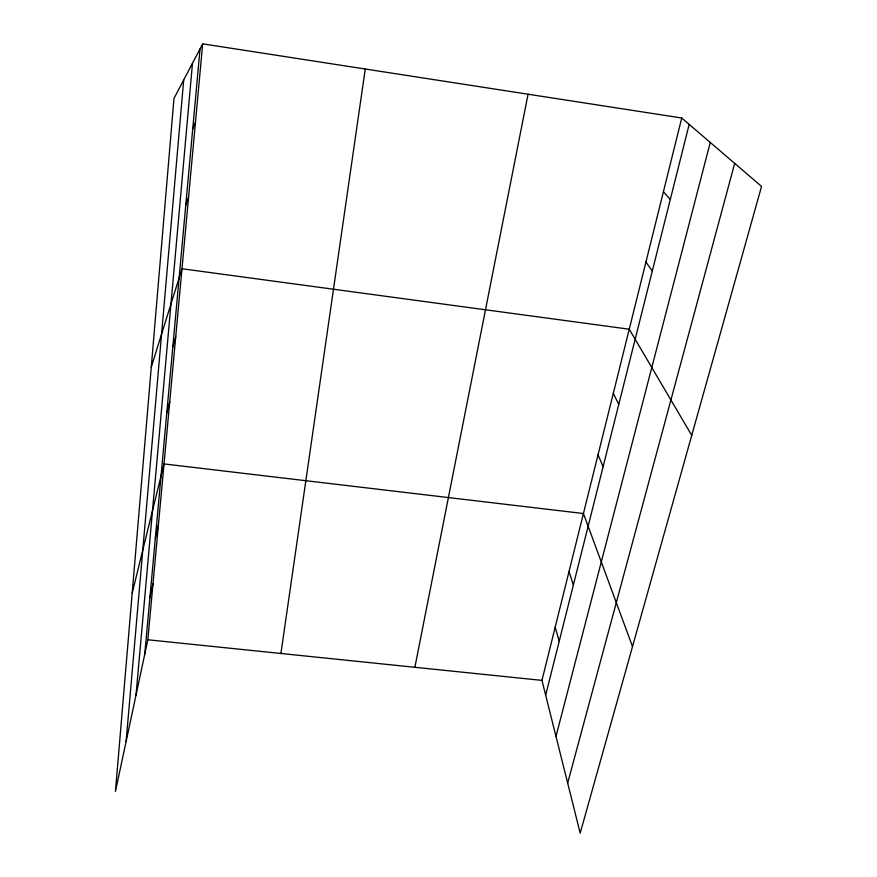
<?xml version="1.0" encoding="UTF-8"?>
<svg xmlns="http://www.w3.org/2000/svg" width="877" height="877" viewBox="0 0 877 877"><rect width="100%" height="100%" fill="white"/><g stroke="black" fill="none" stroke-linecap="round" stroke-linejoin="round"><path stroke-width="1.32" d="M126.113 741.503L183.699 79.95M136.012 695.143L192.491 63.232M144.727 654.363L200.033 48.904M202.686 43.85L173.975 98.432L115.446 791.405L147.84 639.771L202.686 43.85L681.736 118L761.554 186.406L580.19 833.15L541.964 680.388L681.736 118M280.914 653.486L365.26 69.009M414.876 667.287L528.075 94.212M149.912 597.599L153.004 583.698M155.328 538.281L158.386 525.148M132.197 593.104L164.021 463.933L583.435 513.527L632.514 646.579M545.669 695.165L689.179 124.381M555.985 736.384L710.26 142.447M166.762 413.177L169.743 401.798M567.671 783.084L734.685 163.385M172.791 347.16L175.729 336.812M151.293 367.024L181.988 268.746L629.237 329.215L691.745 435.354M185.738 205.382L188.555 197.402M192.699 129.116L195.45 122.528M147.84 639.771L541.964 680.388M663.407 191.745L670.302 199.485M645.921 262.08L652.313 271.026M613.297 393.378L618.767 404.418M598.037 454.757L603.113 466.685M569.02 571.53L573.361 585.014M555.207 627.099L559.219 641.262"/></g></svg>
